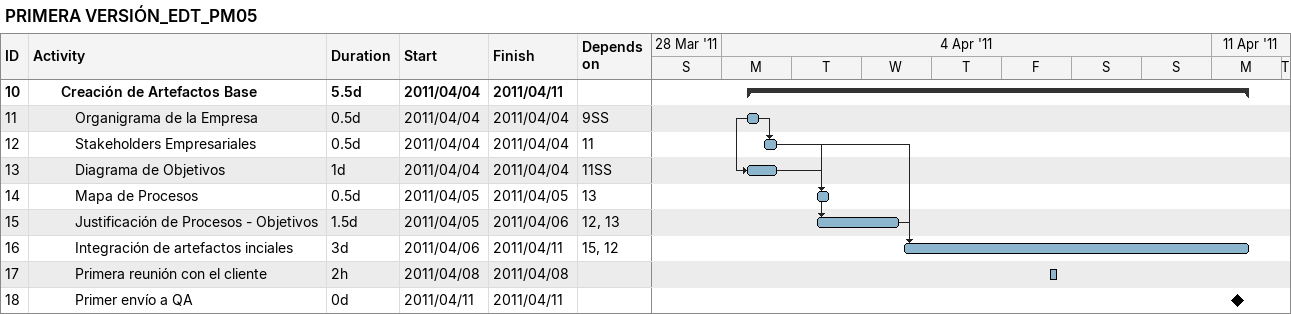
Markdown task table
PRIMERA VERSIÓN_EDT_PM05

| ID | Level | Task | Duration | Start | Finish | Predecessors |
|---|---|---|---|---|---|---|
| 10 | 3 | **Creación de Artefactos Base** | 5.5d | 2011-04-04 | 2011-04-11 |  |
| 11 | 4 | Organigrama de la Empresa | 0.5d | 2011-04-04 | 2011-04-04 | 9SS |
| 12 | 4 | Stakeholders Empresariales | 0.5d | 2011-04-04 | 2011-04-04 | 11 |
| 13 | 4 | Diagrama de Objetivos | 1d | 2011-04-04 | 2011-04-04 | 11SS |
| 14 | 4 | Mapa de Procesos | 0.5d | 2011-04-05 | 2011-04-05 | 13 |
| 15 | 4 | Justificación de Procesos - Objetivos | 1.5d | 2011-04-05 | 2011-04-06 | 12, 13 |
| 16 | 4 | Integración de artefactos inciales | 3d | 2011-04-06 | 2011-04-11 | 15, 12 |
| 17 | 4 | Primera reunión con el cliente | 2h | 2011-04-08 | 2011-04-08 |  |
| 18 | 4 | Primer envío a QA | 0d | 2011-04-11 | 2011-04-11 |  |
